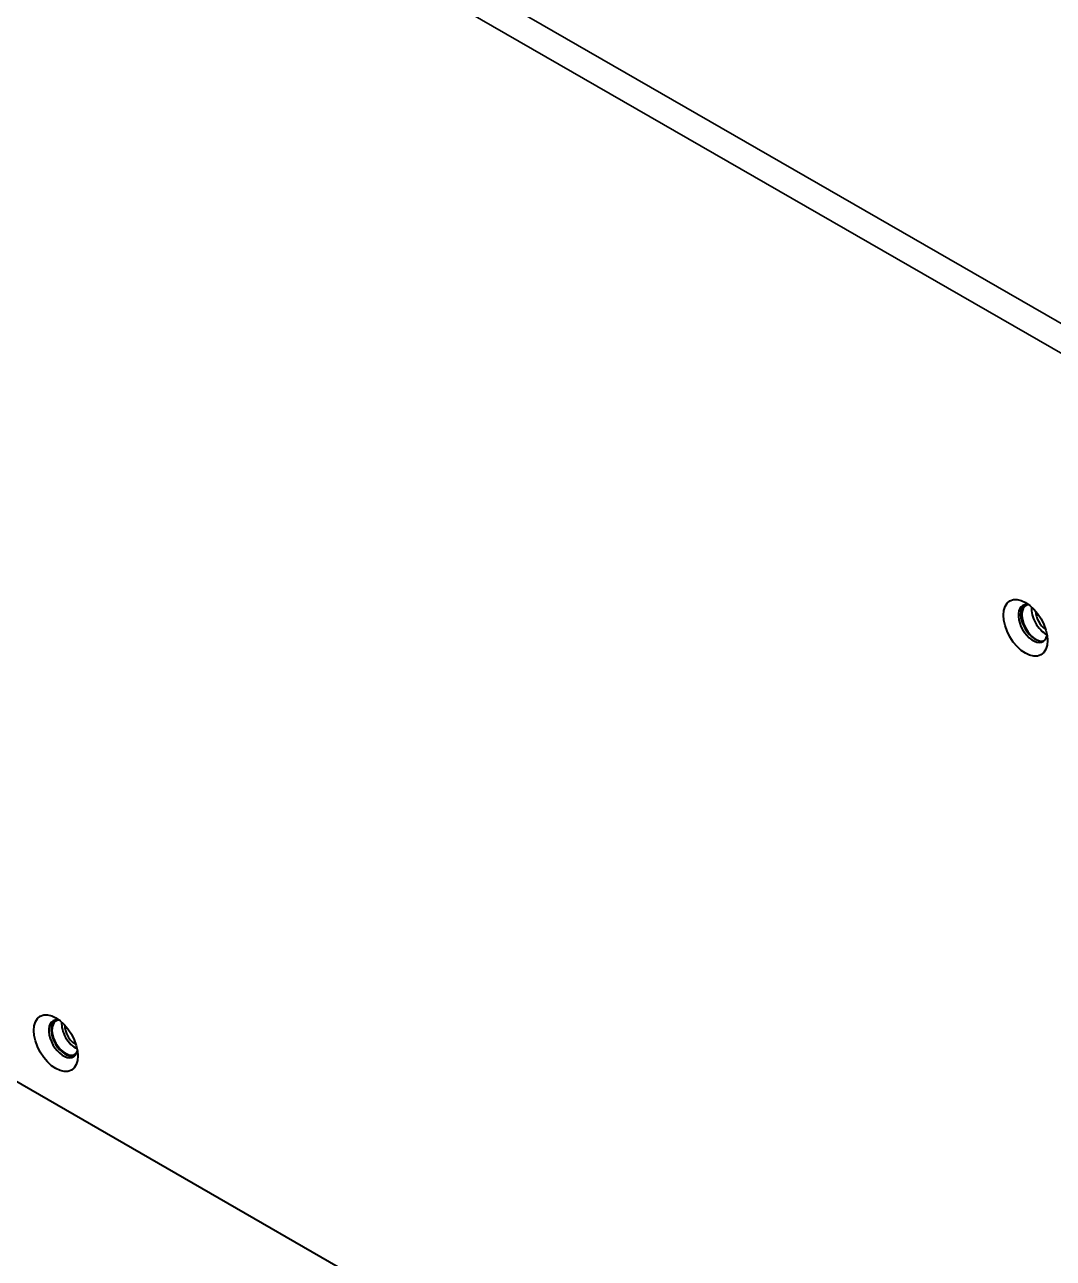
# Model space of a CAD drawing. Header units: millimetres. Extents: x 0 to 1682, y 0 to 1188.
# Drawn here: x 1490.2 to 1535.2, y 927.8 to 981.8 of the extents above; entities that cross this region are included whole.
import ezdxf

# ---------------------------------------------------------------- set-up
doc = ezdxf.new("R2010")
doc.units = ezdxf.units.MM
doc.header["$LTSCALE"] = 2
doc.layers.add('가시적인 것(ISO)', color=3, linetype='Continuous', lineweight=40)
doc.layers.add('가시적인 좁은 것(ISO)', color=3, linetype='Continuous', lineweight=35)

msp = doc.modelspace()

# ---------------------------------------------------------------- linework, layer by layer
at = {"layer": '가시적인 것(ISO)'}
msp.add_line((1535.75, 909.061), (1386.975, 994.735), dxfattribs=at)
for centre in [(1533.996, 955.363), (1491.57, 937.184)]:
    msp.add_ellipse(centre, major_axis=(-0.679, 1.179), ratio=0.578093, dxfattribs=at)
for centre, major_axis, start_param, end_param in [((1534.322, 955.55), (-0.449, 0.78), 5.725983, 9.98198), ((1534.421, 955.607), (-0.449, 0.78), 0.110004, 3.031589), ((1534.477, 955.574), (-0.449, 0.78), 6.20992, 8.596854), ((1534.901, 955.819), (0.449, -0.78), 3.808035, 5.552258), ((1534.901, 955.819), (-0.324, 0.562), 0.773387, 2.30372), ((1491.895, 937.371), (-0.449, 0.78), 5.725983, 9.98198), ((1491.994, 937.428), (-0.449, 0.78), 0.110004, 3.031589), ((1491.994, 937.428), (0.419, -0.728), 2.943447, 6.481331), ((1492.418, 937.672), (0.419, -0.728), 3.792835, 5.631943), ((1492.418, 937.672), (-0.324, 0.562), 0.714798, 2.426795)]:
    msp.add_ellipse(centre, major_axis=major_axis, ratio=0.578093, start_param=start_param, end_param=end_param, dxfattribs=at)
at = {"layer": '가시적인 좁은 것(ISO)'}
for p, q in [((1386.975, 1054.25), (1536.881, 967.924)), ((1536.316, 966.944), (1386.409, 1053.27))]:
    msp.add_line(p, q, dxfattribs=at)

doc.saveas('drawing.dxf')
